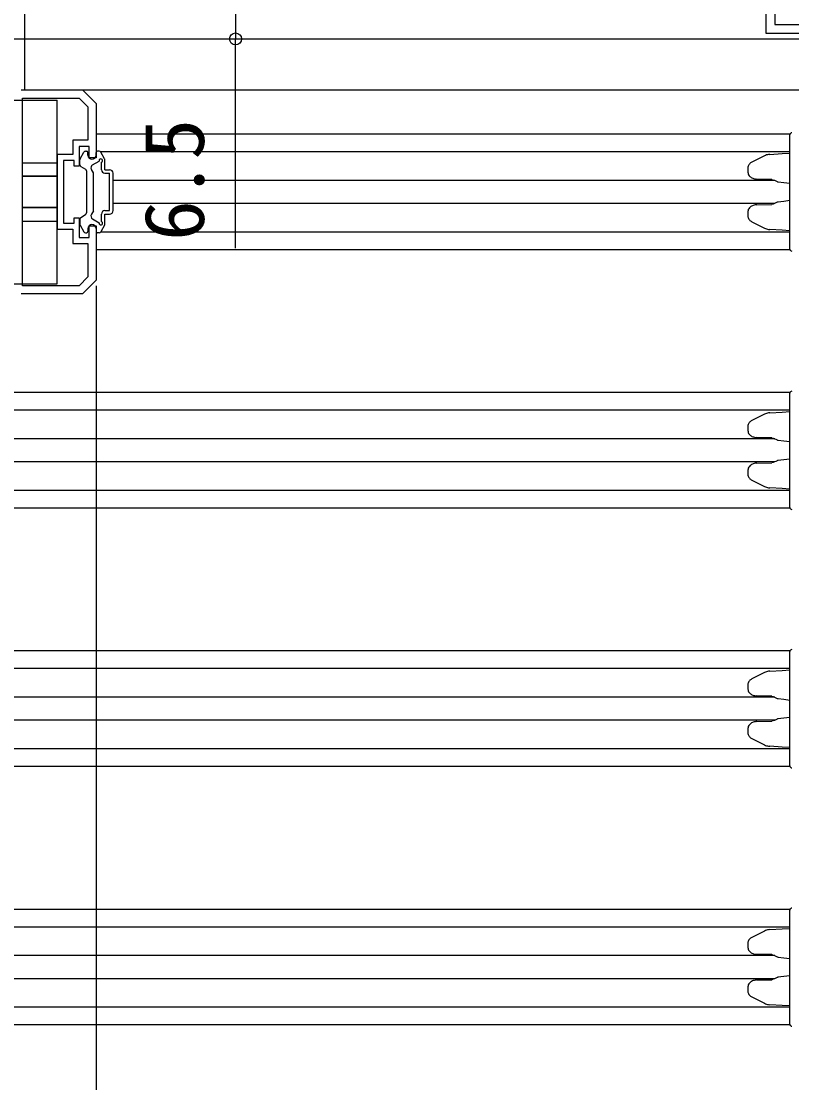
# Model space of a CAD drawing. Units: millimetres, scale not verified. Extents: x -700 to 700, y -1078 to 1074.
# Drawn here: x 473.2 to 586.5, y -67 to 89.1 of the extents above; entities that cross this region are included whole.
import ezdxf
from ezdxf.enums import TextEntityAlignment as Align

# ---------------------------------------------------------------- set-up
doc = ezdxf.new("R2010")
doc.units = ezdxf.units.MM
doc.header["$LTSCALE"] = 6
for name, color, linetype in [('0-3_YKK_11', 7, 'Continuous'), ('0-4_YKK_12', 2, 'Continuous'), ('0-5_YKK_13', 4, 'Continuous'), ('0-7_YKK_D', 6, 'Continuous')]:
    doc.layers.add(name, color=color, linetype=linetype)
doc.styles.add('ＭＳ ゴシック', font='')
doc.styles.get('ＭＳ ゴシック').set_extended_font_data('MS Gothic')

msp = doc.modelspace()

# ---------------------------------------------------------------- linework, layer by layer
at = {"layer": '0-3_YKK_11'}
for points in [[(591.121, 67.725), (591.121, 70.225), (589.521, 70.225), (589.521, 68.975), (588.721, 68.975), (588.721, 87.275), (582.721, 87.275), (582.721, 102.475), (608.721, 102.475), (608.721, 100.975), (606.721, 100.975), (606.721, 99.475), (609.721, 99.475)], [(608.421, 70.275), (608.421, 98.175), (605.421, 98.175), (605.421, 101.175), (584.021, 101.175), (584.021, 88.575), (588.421, 88.575)], [(473.221, 78.975), (482.221, 78.975), (484.221, 76.975), (484.221, 68.975), (483.221, 68.975), (483.221, 70.675), (481.721, 70.675), (481.721, 67.775), (481.021, 67.775), (481.021, 68.575), (479.421, 68.575), (479.421, 63.975), (479.421, 59.375), (481.021, 59.375), (481.021, 60.175), (481.721, 60.175), (481.721, 57.275), (483.221, 57.275), (483.221, 58.975), (484.221, 58.975), (484.221, 50.975), (482.221, 48.975), (473.221, 48.975)]]:
    msp.add_lwpolyline(points, dxfattribs=at)
msp.add_lwpolyline([(473.421, 50.175), (473.421, 77.775), (481.724, 77.775), (483.021, 76.478), (483.021, 71.575), (480.821, 71.575), (480.821, 69.475), (478.521, 69.475), (478.521, 58.475), (480.821, 58.475), (480.821, 56.375), (483.021, 56.375), (483.021, 51.472), (481.724, 50.175)], close=True, dxfattribs=at)
at = {"layer": '0-4_YKK_12'}
for p, q in [((-24.279, 86.475), (588.221, 86.475)), ((446.506, 77.475), (478.521, 77.475)), ((478.521, 50.475), (478.521, 77.475)), ((586.24, 72.475), (484.221, 72.475)), ((586.221, 69.875), (484.879, 69.875)), ((473.421, 68.275), (478.521, 68.275)), ((478.521, 66.275), (473.421, 66.275)), ((473.421, 66.275), (478.521, 66.275)), ((478.521, 66.275), (473.421, 66.275)), ((584.007, 65.675), (486.721, 65.675)), ((478.521, 61.675), (473.421, 61.675)), ((584.007, 62.275), (486.721, 62.275)), ((473.421, 59.675), (478.521, 59.675)), ((586.221, 58.075), (484.878, 58.075)), ((586.24, 55.475), (484.221, 55.475)), ((446.506, 50.475), (478.521, 50.475)), ((586.24, 34.475), (362.721, 34.475)), ((586.221, 31.875), (363.379, 31.875)), ((584.007, 27.675), (365.221, 27.675)), ((584.007, 24.275), (365.221, 24.275)), ((586.221, 20.075), (363.378, 20.075)), ((586.24, 17.475), (362.721, 17.475)), ((586.24, -3.525), (241.221, -3.525)), ((586.221, -6.125), (241.879, -6.125)), ((584.007, -10.325), (243.721, -10.325)), ((584.007, -13.725), (243.721, -13.725)), ((586.221, -17.925), (241.878, -17.925)), ((586.24, -20.525), (241.221, -20.525)), ((586.24, -41.525), (119.721, -41.525)), ((586.221, -44.125), (120.379, -44.125)), ((584.007, -48.325), (122.221, -48.325)), ((584.007, -51.725), (122.221, -51.725)), ((586.221, -55.925), (120.378, -55.925)), ((586.24, -58.525), (119.721, -58.525))]:
    msp.add_line(p, q, dxfattribs=at)
msp.add_lwpolyline([(594.721, 108.475), (473.721, 108.475), (473.721, 78.975), (594.721, 78.975)], close=True, dxfattribs=at)
msp.add_lwpolyline([(478.521, 61.675), (473.421, 61.675), (478.521, 61.675)], dxfattribs=at)
at = {"layer": '0-5_YKK_13'}
for p, q in [((586.221, 71.672), (586.221, 72.371)), ((586.221, 56.278), (586.221, 71.672)), ((481.821, 67.976), (481.821, 68.695)), ((481.861, 68.845), (482.427, 69.825)), ((482.687, 69.975), (482.821, 69.975)), ((483.021, 69.375), (483.021, 69.775)), ((484.221, 69.375), (484.221, 69.775)), ((484.655, 69.975), (484.421, 69.975)), ((485.481, 68.845), (484.915, 69.825)), ((485.521, 67.225), (485.521, 68.695)), ((582.476, 69.287), (580.641, 68.351)), ((583.264, 69.494), (585.091, 69.606)), ((585.091, 69.606), (586.221, 69.675)), ((481.971, 67.716), (482.671, 67.312)), ((483.821, 66.775), (483.536, 67.268)), ((483.719, 67.951), (484.681, 68.506)), ((485.021, 67.225), (485.021, 68.346)), ((485.521, 67.225), (486.221, 67.225)), ((580.058, 67.514), (580.058, 66.877)), ((482.821, 67.052), (482.821, 60.898)), ((483.821, 61.175), (483.821, 66.775)), ((485.521, 66.725), (486.221, 66.725)), ((486.221, 61.225), (486.221, 66.725)), ((486.721, 61.225), (486.721, 66.725)), ((583.594, 65.821), (581.369, 65.86)), ((483.821, 61.175), (483.536, 60.682)), ((485.521, 61.225), (486.221, 61.225)), ((580.058, 61.073), (580.058, 60.436)), ((581.369, 62.09), (583.592, 62.129)), ((481.821, 59.975), (481.821, 59.256)), ((481.971, 60.234), (482.671, 60.639)), ((483.719, 59.999), (484.681, 59.444)), ((485.021, 59.604), (485.021, 60.725)), ((485.521, 60.725), (486.221, 60.725)), ((485.521, 59.256), (485.521, 60.725)), ((580.641, 59.599), (582.476, 58.664)), ((481.861, 59.106), (482.427, 58.125)), ((482.687, 57.975), (482.821, 57.975)), ((483.021, 58.575), (483.021, 58.175)), ((484.221, 58.575), (484.221, 58.175)), ((484.655, 57.975), (484.421, 57.975)), ((485.481, 59.106), (484.915, 58.125)), ((585.091, 58.344), (583.264, 58.456)), ((586.221, 58.275), (585.091, 58.344)), ((586.221, 55.58), (586.221, 56.278)), ((586.221, 33.672), (586.221, 34.371)), ((586.221, 18.278), (586.221, 33.672)), ((582.476, 31.287), (580.641, 30.351)), ((583.264, 31.494), (585.091, 31.606)), ((585.091, 31.606), (586.221, 31.675)), ((580.058, 29.514), (580.058, 28.877)), ((583.594, 27.821), (581.369, 27.86)), ((581.369, 24.09), (583.592, 24.129)), ((580.058, 23.073), (580.058, 22.436)), ((580.641, 21.599), (582.476, 20.664)), ((585.091, 20.344), (583.264, 20.456)), ((586.221, 20.275), (585.091, 20.344)), ((586.221, 17.58), (586.221, 18.278)), ((586.221, -4.328), (586.221, -3.629)), ((586.221, -19.722), (586.221, -4.328)), ((582.476, -6.713), (580.641, -7.649)), ((583.264, -6.506), (585.091, -6.394)), ((585.091, -6.394), (586.221, -6.325)), ((580.058, -8.486), (580.058, -9.123)), ((583.594, -10.179), (581.369, -10.14)), ((581.369, -13.91), (583.592, -13.871)), ((580.058, -14.927), (580.058, -15.564)), ((580.641, -16.401), (582.476, -17.336)), ((585.091, -17.656), (583.264, -17.544)), ((586.221, -17.725), (585.091, -17.656)), ((586.221, -20.42), (586.221, -19.722)), ((586.221, -42.328), (586.221, -41.629)), ((586.221, -57.722), (586.221, -42.328)), ((582.476, -44.713), (580.641, -45.649)), ((583.264, -44.506), (585.091, -44.394)), ((585.091, -44.394), (586.221, -44.325)), ((580.058, -46.486), (580.058, -47.123)), ((583.594, -48.179), (581.369, -48.14)), ((580.058, -52.927), (580.058, -53.564)), ((581.369, -51.91), (583.592, -51.871)), ((580.641, -54.401), (582.476, -55.336)), ((585.091, -55.656), (583.264, -55.544)), ((586.221, -55.725), (585.091, -55.656)), ((586.221, -58.42), (586.221, -57.722))]:
    msp.add_line(p, q, dxfattribs=at)
for points in [[(583.264, 69.494), (583.102, 69.478), (582.942, 69.45), (582.784, 69.409), (582.628, 69.355), (582.476, 69.287)], [(580.641, 68.351), (580.542, 68.295), (580.448, 68.231), (580.358, 68.156), (580.276, 68.072), (580.204, 67.976), (580.143, 67.872), (580.097, 67.758), (580.068, 67.638), (580.058, 67.514)], [(580.058, 66.877), (580.071, 66.737), (580.108, 66.602), (580.166, 66.475), (580.241, 66.361), (580.33, 66.26), (580.429, 66.172), (580.536, 66.097), (580.647, 66.033), (580.763, 65.981), (580.881, 65.938), (581.002, 65.905), (581.123, 65.881), (581.246, 65.866), (581.369, 65.86)], [(583.584, 65.824), (583.784, 65.761), (583.982, 65.686), (584.176, 65.599), (584.366, 65.501)], [(584.48, 65.463), (585.35, 65.365), (586.22, 65.259)], [(584.366, 62.45), (584.176, 62.351), (583.982, 62.265), (583.784, 62.19), (583.584, 62.126)], [(586.221, 62.691), (585.35, 62.586), (584.479, 62.488)], [(581.369, 62.09), (581.237, 62.083), (581.105, 62.066), (580.974, 62.038), (580.845, 62), (580.718, 61.951), (580.595, 61.889), (580.478, 61.814), (580.367, 61.725), (580.268, 61.621), (580.182, 61.502), (580.116, 61.369), (580.073, 61.224), (580.058, 61.073)], [(580.058, 60.436), (580.068, 60.313), (580.097, 60.192), (580.143, 60.079), (580.204, 59.974), (580.276, 59.879), (580.358, 59.794), (580.448, 59.719), (580.542, 59.655), (580.641, 59.599)], [(582.476, 58.664), (582.628, 58.595), (582.784, 58.541), (582.942, 58.5), (583.102, 58.472), (583.264, 58.456)], [(583.264, 31.494), (583.102, 31.478), (582.942, 31.45), (582.784, 31.409), (582.628, 31.355), (582.476, 31.287)], [(580.641, 30.351), (580.542, 30.295), (580.448, 30.231), (580.358, 30.156), (580.276, 30.072), (580.204, 29.976), (580.143, 29.872), (580.097, 29.758), (580.068, 29.638), (580.058, 29.514)], [(580.058, 28.877), (580.071, 28.737), (580.108, 28.602), (580.166, 28.475), (580.241, 28.361), (580.33, 28.26), (580.429, 28.172), (580.536, 28.097), (580.647, 28.033), (580.763, 27.981), (580.881, 27.938), (581.002, 27.905), (581.123, 27.881), (581.246, 27.866), (581.369, 27.86)], [(583.584, 27.824), (583.784, 27.761), (583.982, 27.686), (584.176, 27.599), (584.366, 27.501)], [(584.48, 27.463), (585.35, 27.365), (586.22, 27.259)], [(581.369, 24.09), (581.237, 24.083), (581.105, 24.066), (580.974, 24.038), (580.845, 24), (580.718, 23.951), (580.595, 23.889), (580.478, 23.814), (580.367, 23.725), (580.268, 23.621), (580.182, 23.502), (580.116, 23.369), (580.073, 23.224), (580.058, 23.073)], [(584.366, 24.45), (584.176, 24.351), (583.982, 24.265), (583.784, 24.19), (583.584, 24.126)], [(586.221, 24.691), (585.35, 24.586), (584.479, 24.488)], [(580.058, 22.436), (580.068, 22.313), (580.097, 22.192), (580.143, 22.079), (580.204, 21.974), (580.276, 21.879), (580.358, 21.794), (580.448, 21.719), (580.542, 21.655), (580.641, 21.599)], [(582.476, 20.664), (582.628, 20.595), (582.784, 20.541), (582.942, 20.5), (583.102, 20.472), (583.264, 20.456)], [(580.641, -7.649), (580.542, -7.705), (580.448, -7.769), (580.358, -7.844), (580.276, -7.928), (580.204, -8.024), (580.143, -8.128), (580.097, -8.242), (580.068, -8.362), (580.058, -8.486)], [(583.264, -6.506), (583.102, -6.522), (582.942, -6.55), (582.784, -6.591), (582.628, -6.645), (582.476, -6.713)], [(580.058, -9.123), (580.071, -9.263), (580.108, -9.398), (580.166, -9.525), (580.241, -9.639), (580.33, -9.74), (580.429, -9.828), (580.536, -9.903), (580.647, -9.967), (580.763, -10.019), (580.881, -10.062), (581.002, -10.095), (581.123, -10.119), (581.246, -10.134), (581.369, -10.14)], [(583.584, -10.176), (583.784, -10.239), (583.982, -10.314), (584.176, -10.401), (584.366, -10.499)], [(584.48, -10.537), (585.35, -10.635), (586.22, -10.741)], [(581.369, -13.91), (581.237, -13.917), (581.105, -13.934), (580.974, -13.962), (580.845, -14), (580.718, -14.049), (580.595, -14.111), (580.478, -14.186), (580.367, -14.275), (580.268, -14.379), (580.182, -14.498), (580.116, -14.631), (580.073, -14.776), (580.058, -14.927)], [(584.366, -13.55), (584.176, -13.649), (583.982, -13.735), (583.784, -13.81), (583.584, -13.874)], [(586.221, -13.309), (585.35, -13.414), (584.479, -13.512)], [(580.058, -15.564), (580.068, -15.687), (580.097, -15.808), (580.143, -15.921), (580.204, -16.026), (580.276, -16.121), (580.358, -16.206), (580.448, -16.281), (580.542, -16.345), (580.641, -16.401)], [(582.476, -17.336), (582.628, -17.405), (582.784, -17.459), (582.942, -17.5), (583.102, -17.528), (583.264, -17.544)], [(583.264, -44.506), (583.102, -44.522), (582.942, -44.55), (582.784, -44.591), (582.628, -44.645), (582.476, -44.713)], [(580.641, -45.649), (580.542, -45.705), (580.448, -45.769), (580.358, -45.844), (580.276, -45.928), (580.204, -46.024), (580.143, -46.128), (580.097, -46.242), (580.068, -46.362), (580.058, -46.486)], [(580.058, -47.123), (580.071, -47.263), (580.108, -47.398), (580.166, -47.525), (580.241, -47.639), (580.33, -47.74), (580.429, -47.828), (580.536, -47.903), (580.647, -47.967), (580.763, -48.019), (580.881, -48.062), (581.002, -48.095), (581.123, -48.119), (581.246, -48.134), (581.369, -48.14)], [(583.584, -48.176), (583.784, -48.239), (583.982, -48.314), (584.176, -48.401), (584.366, -48.499)], [(584.48, -48.537), (585.35, -48.635), (586.22, -48.741)], [(586.221, -51.309), (585.35, -51.414), (584.479, -51.512)], [(581.369, -51.91), (581.237, -51.917), (581.105, -51.934), (580.974, -51.962), (580.845, -52), (580.718, -52.049), (580.595, -52.111), (580.478, -52.186), (580.367, -52.275), (580.268, -52.379), (580.182, -52.498), (580.116, -52.631), (580.073, -52.776), (580.058, -52.927)], [(584.366, -51.55), (584.176, -51.649), (583.982, -51.735), (583.784, -51.81), (583.584, -51.874)], [(580.058, -53.564), (580.068, -53.687), (580.097, -53.808), (580.143, -53.921), (580.204, -54.026), (580.276, -54.121), (580.358, -54.206), (580.448, -54.281), (580.542, -54.345), (580.641, -54.401)], [(582.476, -55.336), (582.628, -55.405), (582.784, -55.459), (582.942, -55.5), (583.102, -55.528), (583.264, -55.544)]]:
    msp.add_lwpolyline(points, dxfattribs=at)
for centre, radius, start, end in [((586.521, 72.371), 0.3, 93.5, 180), ((482.121, 68.695), 0.3, 150, 180), ((482.687, 69.675), 0.3, 90, 150), ((482.821, 69.775), 0.2, 0, 90), ((483.621, 69.375), 0.6, 180, 0), ((484.421, 69.775), 0.2, 90, 180), ((484.655, 69.675), 0.3, 30, 90), ((484.921, 68.575), 0.25, 293.57818, 196.04532), ((485.221, 68.695), 0.3, 0, 30), ((482.121, 67.976), 0.3, 180, 240), ((482.521, 67.052), 0.3, 0, 60), ((483.969, 67.518), 0.5, 120, 210), ((485.521, 67.225), 0.5, 180, 270), ((486.221, 66.725), 0.5, 0, 90), ((584.513, 65.762), 0.3, 240.72272, 263.63084), ((584.513, 62.188), 0.3, 96.36916, 119.27728), ((482.521, 60.898), 0.3, 300, 0), ((485.521, 60.725), 0.5, 90, 180), ((486.221, 61.225), 0.5, 270, 0), ((482.121, 59.975), 0.3, 120, 180), ((483.969, 60.432), 0.5, 150, 240), ((484.921, 59.375), 0.25, 163.95468, 66.42182), ((482.121, 59.256), 0.3, 180, 210), ((482.687, 58.275), 0.3, 210, 270), ((482.821, 58.175), 0.2, 270, 0), ((483.621, 58.575), 0.6, 0, 180), ((484.421, 58.175), 0.2, 180, 270), ((484.655, 58.275), 0.3, 270, 330), ((485.221, 59.256), 0.3, 330, 0), ((586.521, 55.58), 0.3, 180, 266.5), ((586.521, 34.371), 0.3, 93.5, 180), ((584.513, 27.762), 0.3, 240.72272, 263.63084), ((584.513, 24.188), 0.3, 96.36916, 119.27728), ((586.521, 17.58), 0.3, 180, 266.5), ((586.521, -3.629), 0.3, 93.5, 180), ((584.513, -10.238), 0.3, 240.72272, 263.63084), ((584.513, -13.812), 0.3, 96.36916, 119.27728), ((586.521, -20.42), 0.3, 180, 266.5), ((586.521, -41.629), 0.3, 93.5, 180), ((584.513, -48.238), 0.3, 240.72272, 263.63084), ((584.513, -51.812), 0.3, 96.36916, 119.27728), ((586.521, -58.42), 0.3, 180, 266.5)]:
    msp.add_arc(centre, radius, start, end, dxfattribs=at)
at = {"layer": '0-7_YKK_D'}
for p, q in [((504.725, 92.975), (504.725, 86.475)), ((490.619, 86.475), (505.725, 86.475)), ((504.725, 55.724), (504.725, 86.475)), ((484.221, 50.182), (484.221, -145.525))]:
    msp.add_line(p, q, dxfattribs=at)
msp.add_circle((504.725, 86.475), 0.875, dxfattribs=at)

# ---------------------------------------------------------------- texts
at = {"layer": '0-7_YKK_D', "style": 'ＭＳ ゴシック'}
msp.add_text('6.5', height=8.798, rotation=90, dxfattribs=at).set_placement((502.725, 56.769), align=Align.BOTTOM_LEFT)

doc.saveas('drawing.dxf')
